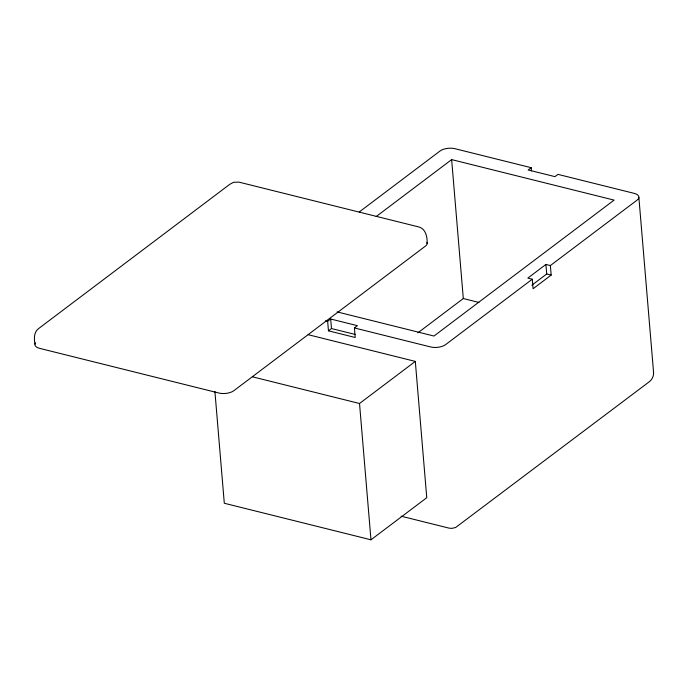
<?xml version="1.0" encoding="UTF-8"?>
<svg xmlns="http://www.w3.org/2000/svg" width="688" height="688" viewBox="0 0 688 688"><rect width="100%" height="100%" fill="white"/><g stroke="black" fill="none" stroke-linecap="round" stroke-linejoin="round"><path stroke-width="1.03" d="M359.274 211.956L440.01 151.025A10.793 4.997 -4.8 0 1 454.957 148.694L531.196 167.691L531.463 170.873M376.155 216.574L451.638 159.607L614.1 200.105L433.965 336.036L337.111 311.896M327.66 321.287L330.679 319.017L357.425 325.682L354.415 327.952L355.214 337.49L328.46 330.825L327.66 321.287L325.605 320.771M531.196 167.691L528.178 169.97L554.932 176.635L557.942 174.365L634.181 193.362A10.793 4.997 -4.8 0 1 637.071 200.131L550.374 265.551L545.919 264.441L527.825 278.098L532.288 279.208L533.088 288.736L551.174 275.088L550.374 265.551M328.46 330.825L331.478 328.546L355.137 334.445M417.848 332.854L463.308 298.54L478.925 302.436M252.376 376.792L359.523 403.495L415.311 361.398L426.758 497.708L370.97 539.805L224.297 503.255L214.905 391.438M532.288 279.208L445.592 344.628A10.793 4.997 -4.8 0 1 430.645 346.958L354.415 327.952M531.919 285.142L546.719 273.979L551.174 275.088M308.164 334.695L415.311 361.398M401.138 516.189L449.066 528.135L451.698 528.393L455.611 527.524L649.73 381.427C652.19 379.26 653.695 376.052 653.6 372.767L638.885 197.559M545.919 264.441L546.719 273.979M451.638 159.607L463.308 298.54M427.128 243.638C427.437 237.059 425.795 228.313 418.149 226.791L238.934 182.122L233.559 182.294L229.74 184.341L38.27 328.83C33.686 332.536 34.073 338.935 34.959 344.163M359.523 403.495L370.97 539.805M330.679 319.017L331.478 328.546M35.527 342.848A10.793 4.997 -4.8 0 0 39.663 348.369L218.887 393.037A10.793 4.997 -4.8 0 0 233.834 390.707L425.304 246.209A10.793 4.997 -4.8 0 0 426.956 242.348"/></g></svg>
